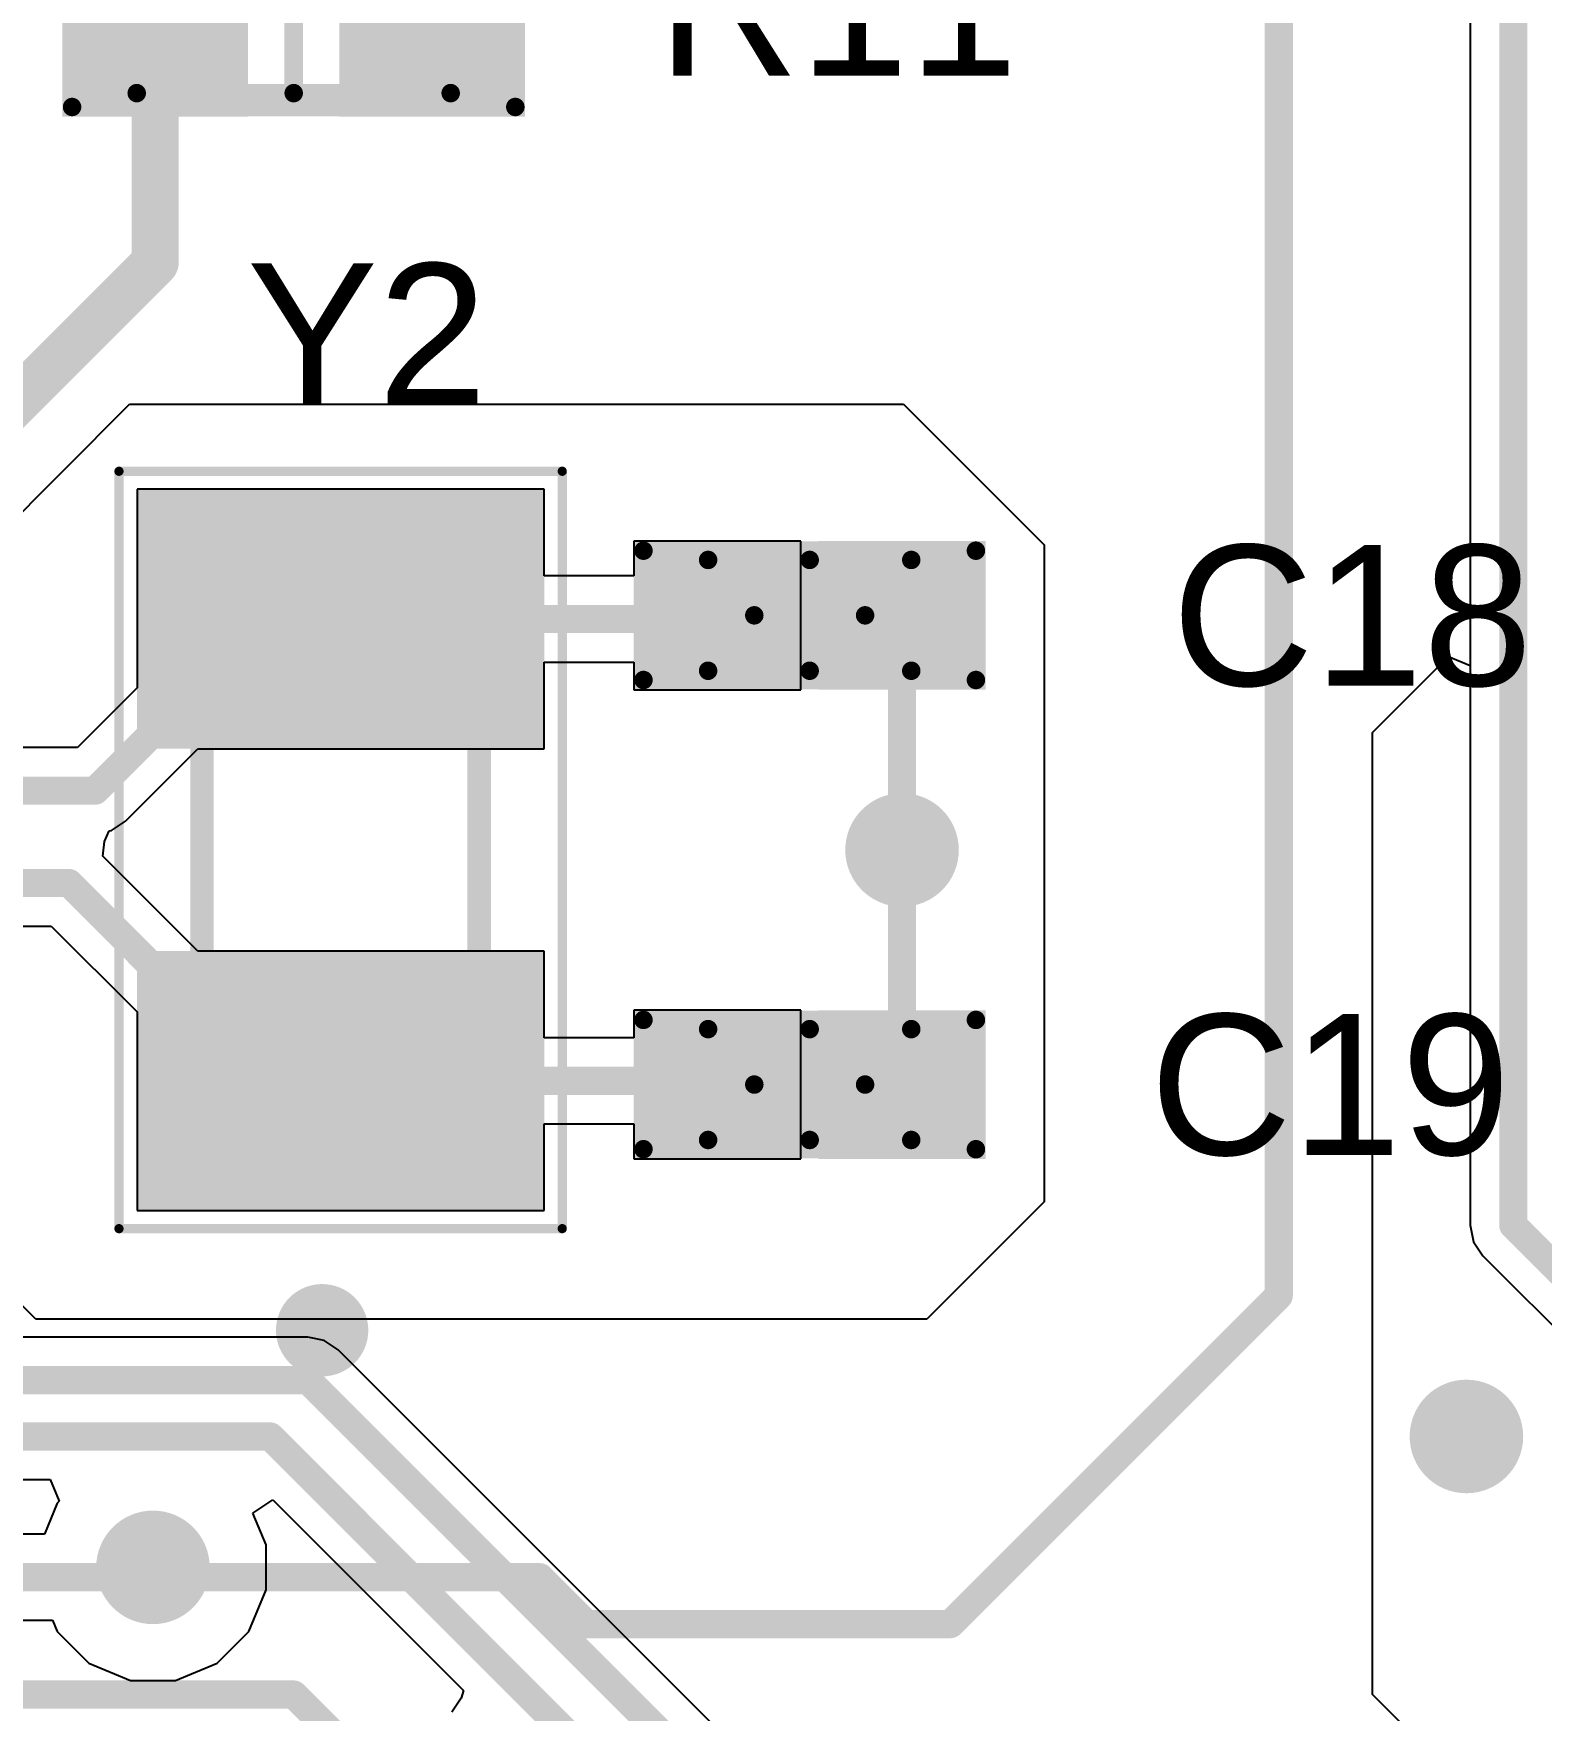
# Model space of a CAD drawing. Header units: millimetres. Extents: x -0.02 to 3.95, y -0.02 to 3.95.
# Drawn here: x 1.3345 to 1.656, y 2.1116 to 2.469 of the extents above; entities that cross this region are included whole.
import ezdxf

# ---------------------------------------------------------------- set-up
doc = ezdxf.new("R2010")
doc.units = ezdxf.units.MM
doc.header["$MEASUREMENT"] = 0
for name, color, linetype in [('BottomLayer', 5, 'Continuous'), ('InternalPlane1', 76, 'Continuous'), ('InternalPlane2', 16, 'Continuous'), ('Mechanical13', 56, 'Continuous'), ('Mechanical15', 56, 'Continuous'), ('TopLayer', 1, 'Continuous'), ('TopOverlay', 2, 'Continuous'), ('TopPaste', 8, 'Continuous'), ('TopSolder', 216, 'Continuous'), ('ViaHoleLayer', 16, 'Continuous')]:
    doc.layers.add(name, color=color, linetype=linetype)
doc.styles.add('Arial', font='', dxfattribs={"height": 0.2})
doc.styles.get('Arial').set_extended_font_data('Arial')

# ---------------------------------------------------------------- blocks, each defined once
blk = doc.blocks.new('XTAL_ECS__327_9_34R_TR_58')
at = {"layer": 'TopLayer'}
for points in [[(-0.02755905000000001, -0.03740155), (-0.07086615, -0.03740155), (-0.07086615, 0.03740155), (-0.02755904999999999, 0.03740155)], [(0.07086615, -0.03740155), (0.02755904999999999, -0.03740155), (0.02755905000000001, 0.03740155), (0.07086615, 0.03740155)]]:
    blk.add_hatch(color=1, dxfattribs=at).paths.add_polyline_path(points)
at = {"layer": 'TopPaste'}
for points in [[(-0.02755905000000001, -0.03740155), (-0.07086615, -0.03740155), (-0.07086615, 0.03740155), (-0.02755904999999999, 0.03740155)], [(0.07086615, -0.03740155), (0.02755904999999999, -0.03740155), (0.02755905000000001, 0.03740155), (0.07086615, 0.03740155)]]:
    blk.add_hatch(color=8, dxfattribs=at).paths.add_polyline_path(points)
at = {"layer": 'TopSolder'}
for points in [[(-0.02155905000000001, -0.04340155), (-0.07686615, -0.04340155), (-0.07686615, 0.04340155), (-0.02155904999999999, 0.04340155)], [(0.07686615, -0.04340155), (0.02155904999999999, -0.04340155), (0.02155905000000001, 0.04340155), (0.07686615, 0.04340155)]]:
    blk.add_hatch(color=216, dxfattribs=at).paths.add_polyline_path(points)
at = {"layer": 'Mechanical13', "const_width": 0.005}
for points in [[(-0.0629921, 0.0295276), (-0.0629921, -0.0295276)], [(-0.0629921, 0.0295276), (0.0629921, 0.0295276)], [(0.0629921, 0.0295276), (0.0629921, -0.0295276)], [(-0.0629921, -0.0295276), (0.0629921, -0.0295276)]]:
    blk.add_lwpolyline(points, dxfattribs=at)
at = {"layer": 'Mechanical13'}
for points, const_width in [([(-0.0642421, 0.0295276, 1), (-0.0617421, 0.0295276, 1)], 0.0025), ([(-0.0642421, 0.0295276, 1), (-0.0617421, 0.0295276, 1)], 0.0025), ([(0.0617421, 0.0295276, 1), (0.0642421, 0.0295276, 1)], 0.0025), ([(0.0617421, 0.0295276, 1), (0.0642421, 0.0295276, 1)], 0.0025), ([(-0.0984252, 0.003937, 1), (-0.1062992, 0.003937, 1)], 0.011811), ([(-0.1092519, 0.003937, 1), (-0.1033465, 0.003937, 1)], 0.0059055), ([(-0.1013779, 0.003937, 1), (-0.0954725, 0.003937, 1)], 0.0059055), ([(-0.0642421, -0.0295276, 1), (-0.0617421, -0.0295276, 1)], 0.0025), ([(-0.0642421, -0.0295276, 1), (-0.0617421, -0.0295276, 1)], 0.0025), ([(0.0617421, -0.0295276, 1), (0.0642421, -0.0295276, 1)], 0.0025), ([(0.0617421, -0.0295276, 1), (0.0642421, -0.0295276, 1)], 0.0025)]:
    blk.add_lwpolyline(points, format="xyb", close=True, dxfattribs=dict(at, const_width=const_width))
at = {"layer": 'Mechanical15', "const_width": 0.0019685}
for points in [[(-0.0807087, 0.0472441), (0.0807087, 0.0472441)], [(-0.0807087, 0.0472441), (-0.0807087, -0.0472441)], [(0.0807087, 0.0472441), (0.0807087, -0.0472441)], [(-0.0807087, -0.0472441), (0.0807087, -0.0472441)]]:
    blk.add_lwpolyline(points, dxfattribs=at)
at = {"layer": 'Mechanical15', "const_width": 0.0009842}
for points in [[(-0.0812008, 0.0472441, 1), (-0.0802166, 0.0472441, 1)], [(-0.0812008, 0.0472441, 1), (-0.0802166, 0.0472441, 1)], [(0.0802166, 0.0472441, 1), (0.0812008, 0.0472441, 1)], [(0.0802166, 0.0472441, 1), (0.0812008, 0.0472441, 1)], [(-0.0812008, -0.0472441, 1), (-0.0802166, -0.0472441, 1)], [(-0.0812008, -0.0472441, 1), (-0.0802166, -0.0472441, 1)], [(0.0802166, -0.0472441, 1), (0.0812008, -0.0472441, 1)], [(0.0802166, -0.0472441, 1), (0.0812008, -0.0472441, 1)]]:
    blk.add_lwpolyline(points, format="xyb", close=True, dxfattribs=at)
at = {"layer": 'TopOverlay'}
for points, const_width in [([(-0.0984252, 0.003937, 1), (-0.1062992, 0.003937, 1)], 0.011811), ([(-0.1092519, 0.003937, 1), (-0.1033465, 0.003937, 1)], 0.0059055), ([(-0.1013779, 0.003937, 1), (-0.0954725, 0.003937, 1)], 0.0059055)]:
    blk.add_lwpolyline(points, format="xyb", close=True, dxfattribs=dict(at, const_width=const_width))
blk = doc.blocks.new('J1_0603_74')
at = {"layer": 'TopLayer'}
for points in [[(-0.04330705, -0.01771645), (-0.04330705, 0.01771665), (-0.01574795, 0.01771665), (-0.01574795, -0.01771645)], [(0.01574805, -0.01771645), (0.01574805, 0.01771665), (0.04330715, 0.01771665), (0.04330715, -0.01771645)]]:
    blk.add_hatch(color=1, dxfattribs=at).paths.add_polyline_path(points)
at = {"layer": 'TopPaste'}
for points in [[(-0.04330705, -0.01771645), (-0.04330705, 0.01771665), (-0.01574795, 0.01771665), (-0.01574795, -0.01771645)], [(0.01574805, -0.01771645), (0.01574805, 0.01771665), (0.04330715, 0.01771665), (0.04330715, -0.01771645)]]:
    blk.add_hatch(color=8, dxfattribs=at).paths.add_polyline_path(points)
at = {"layer": 'TopSolder'}
for points in [[(-0.04930705, -0.02371645), (-0.04930705, 0.02371665), (-0.00974795, 0.02371665), (-0.00974795, -0.02371645)], [(0.00974805, -0.02371645), (0.00974805, 0.02371665), (0.04930715, 0.02371665), (0.04930715, -0.02371645)]]:
    blk.add_hatch(color=216, dxfattribs=at).paths.add_polyline_path(points)
at = {"layer": 'Mechanical13', "const_width": 0.003937}
for points in [[(-0.0334645, 0.0187009), (-0.0334645, -0.0187007)], [(0.0334646, 0.0187009), (-0.0334645, 0.0187009)], [(0.0334646, 0.0187009), (0.0334646, -0.0187007)], [(0.0334646, -0.0187007), (-0.0334645, -0.0187007)]]:
    blk.add_lwpolyline(points, dxfattribs=at)
at = {"layer": 'Mechanical13', "const_width": 0.0019685}
for points in [[(-0.0344487, 0.0187009, 1), (-0.0324803, 0.0187009, 1)], [(-0.0344487, 0.0187009, 1), (-0.0324803, 0.0187009, 1)], [(0.0324804, 0.0187009, 1), (0.0344488, 0.0187009, 1)], [(0.0324804, 0.0187009, 1), (0.0344488, 0.0187009, 1)], [(-0.0344487, -0.0187007, 1), (-0.0324803, -0.0187007, 1)], [(-0.0344487, -0.0187007, 1), (-0.0324803, -0.0187007, 1)], [(0.0324804, -0.0187007, 1), (0.0344488, -0.0187007, 1)], [(0.0324804, -0.0187007, 1), (0.0344488, -0.0187007, 1)]]:
    blk.add_lwpolyline(points, format="xyb", close=True, dxfattribs=at)
at = {"layer": 'Mechanical15', "const_width": 0.003937}
for points in [[(-0.047244, 0.0216536), (-0.047244, -0.0216535)], [(0.0472442, 0.0216536), (-0.047244, 0.0216536)], [(0.0472442, 0.0216536), (0.0472442, -0.0216535)], [(1e-07, 0.0187009), (1e-07, -0.0187007)], [(0.0187008, 1e-07), (-0.0187007, 1e-07)], [(0.0472442, -0.0216535), (-0.047244, -0.0216535)]]:
    blk.add_lwpolyline(points, dxfattribs=at)
at = {"layer": 'Mechanical15', "const_width": 0.0019685}
for points in [[(-0.0482282, 0.0216536, 1), (-0.0462598, 0.0216536, 1)], [(-0.0482282, 0.0216536, 1), (-0.0462598, 0.0216536, 1)], [(0.04626, 0.0216536, 1), (0.0482284, 0.0216536, 1)], [(0.04626, 0.0216536, 1), (0.0482284, 0.0216536, 1)], [(-0.0009841, 0.0187009, 1), (0.0009843, 0.0187009, 1)], [(-0.0196849, 1e-07, 1), (-0.0177165, 1e-07, 1)], [(0.0177166, 1e-07, 1), (0.019685, 1e-07, 1)], [(-0.0009841, -0.0187007, 1), (0.0009843, -0.0187007, 1)], [(-0.0482282, -0.0216535, 1), (-0.0462598, -0.0216535, 1)], [(-0.0482282, -0.0216535, 1), (-0.0462598, -0.0216535, 1)], [(0.04626, -0.0216535, 1), (0.0482284, -0.0216535, 1)], [(0.04626, -0.0216535, 1), (0.0482284, -0.0216535, 1)]]:
    blk.add_lwpolyline(points, format="xyb", close=True, dxfattribs=at)
blk = doc.blocks.new('0402_94')
at = {"layer": 'TopLayer'}
for points in [[(-0.031496, -0.0098424), (-0.031496, 0.0098426), (-0.007874, 0.0098426), (-0.007874, -0.0098424)], [(0.0078741, -0.0098424), (0.0078741, 0.0098426), (0.0314961, 0.0098426), (0.0314961, -0.0098424)]]:
    blk.add_hatch(color=1, dxfattribs=at).paths.add_polyline_path(points)
at = {"layer": 'TopPaste'}
for points in [[(-0.031496, -0.0098424), (-0.031496, 0.0098426), (-0.007874, 0.0098426), (-0.007874, -0.0098424)], [(0.0078741, -0.0098424), (0.0078741, 0.0098426), (0.0314961, 0.0098426), (0.0314961, -0.0098424)]]:
    blk.add_hatch(color=8, dxfattribs=at).paths.add_polyline_path(points)
at = {"layer": 'TopSolder'}
for points in [[(-0.037496, -0.0158424), (-0.037496, 0.0158426), (-0.001874, 0.0158426), (-0.001874, -0.0158424)], [(0.0018741, -0.0158424), (0.0018741, 0.0158426), (0.0374961, 0.0158426), (0.0374961, -0.0158424)]]:
    blk.add_hatch(color=216, dxfattribs=at).paths.add_polyline_path(points)
at = {"layer": 'Mechanical13', "const_width": 0.003937}
for points in [[(-0.0216535, 0.0118111), (0.0216536, 0.0118111)], [(-0.0216535, -0.0118109), (-0.0216535, 0.0118111)], [(0.0216536, -0.0118109), (0.0216536, 0.0118111)], [(-0.0216535, -0.0118109), (0.0216536, -0.0118109)]]:
    blk.add_lwpolyline(points, dxfattribs=at)
at = {"layer": 'Mechanical13', "const_width": 0.0019685}
for points in [[(-0.0226377, 0.0118111, 1), (-0.0206693, 0.0118111, 1)], [(-0.0226377, 0.0118111, 1), (-0.0206693, 0.0118111, 1)], [(0.0206694, 0.0118111, 1), (0.0226378, 0.0118111, 1)], [(0.0206694, 0.0118111, 1), (0.0226378, 0.0118111, 1)], [(-0.0226377, -0.0118109, 1), (-0.0206693, -0.0118109, 1)], [(-0.0226377, -0.0118109, 1), (-0.0206693, -0.0118109, 1)], [(0.0206694, -0.0118109, 1), (0.0226378, -0.0118109, 1)], [(0.0206694, -0.0118109, 1), (0.0226378, -0.0118109, 1)]]:
    blk.add_lwpolyline(points, format="xyb", close=True, dxfattribs=at)
at = {"layer": 'Mechanical15', "const_width": 0.003937}
for points in [[(-0.035433, 0.0137796), (0.0354331, 0.0137796)], [(-0.035433, -0.0137794), (-0.035433, 0.0137796)], [(0.0354331, -0.0137794), (0.0354331, 0.0137796)], [(0, -0.0118109), (0, 0.0118111)], [(-0.011811, 1e-07), (0.0118111, 1e-07)], [(-0.035433, -0.0137794), (0.0354331, -0.0137794)]]:
    blk.add_lwpolyline(points, dxfattribs=at)
at = {"layer": 'Mechanical15', "const_width": 0.0019685}
for points in [[(-0.0364172, 0.0137796, 1), (-0.0344488, 0.0137796, 1)], [(-0.0364172, 0.0137796, 1), (-0.0344488, 0.0137796, 1)], [(0.0344489, 0.0137796, 1), (0.0364173, 0.0137796, 1)], [(0.0344489, 0.0137796, 1), (0.0364173, 0.0137796, 1)], [(-0.0009842, 0.0118111, 1), (0.0009842, 0.0118111, 1)], [(-0.0127952, 1e-07, 1), (-0.0108268, 1e-07, 1)], [(0.0108269, 1e-07, 1), (0.0127953, 1e-07, 1)], [(-0.0009842, -0.0118109, 1), (0.0009842, -0.0118109, 1)], [(-0.0364172, -0.0137794, 1), (-0.0344488, -0.0137794, 1)], [(-0.0364172, -0.0137794, 1), (-0.0344488, -0.0137794, 1)], [(0.0344489, -0.0137794, 1), (0.0364173, -0.0137794, 1)], [(0.0344489, -0.0137794, 1), (0.0364173, -0.0137794, 1)]]:
    blk.add_lwpolyline(points, format="xyb", close=True, dxfattribs=at)
blk = doc.blocks.new('0402_100')
at = {"layer": 'TopLayer'}
for points in [[(-0.031496, -0.009842400000000001), (-0.031496, 0.009842599999999998), (-0.007874, 0.009842600000000002), (-0.007873999999999999, -0.009842399999999998)], [(0.007874100000000002, -0.009842400000000001), (0.007874099999999998, 0.009842599999999998), (0.0314961, 0.009842600000000002), (0.0314961, -0.009842399999999998)]]:
    blk.add_hatch(color=1, dxfattribs=at).paths.add_polyline_path(points)
at = {"layer": 'TopPaste'}
for points in [[(-0.031496, -0.009842400000000001), (-0.031496, 0.009842599999999998), (-0.007874, 0.009842600000000002), (-0.007873999999999999, -0.009842399999999998)], [(0.007874100000000002, -0.009842400000000001), (0.007874099999999998, 0.009842599999999998), (0.0314961, 0.009842600000000002), (0.0314961, -0.009842399999999998)]]:
    blk.add_hatch(color=8, dxfattribs=at).paths.add_polyline_path(points)
at = {"layer": 'TopSolder'}
for points in [[(-0.037496, -0.0158424), (-0.037496, 0.0158426), (-0.001874000000000003, 0.0158426), (-0.001873999999999997, -0.0158424)], [(0.001874100000000003, -0.0158424), (0.001874099999999997, 0.0158426), (0.0374961, 0.0158426), (0.0374961, -0.0158424)]]:
    blk.add_hatch(color=216, dxfattribs=at).paths.add_polyline_path(points)
at = {"layer": 'Mechanical13', "const_width": 0.003937}
for points in [[(-0.0216535, 0.0118111), (0.0216536, 0.0118111)], [(-0.0216535, -0.0118109), (-0.0216535, 0.0118111)], [(0.0216536, -0.0118109), (0.0216536, 0.0118111)], [(-0.0216535, -0.0118109), (0.0216536, -0.0118109)]]:
    blk.add_lwpolyline(points, dxfattribs=at)
at = {"layer": 'Mechanical13', "const_width": 0.0019685}
for points in [[(-0.0226377, 0.0118111, 1), (-0.0206693, 0.0118111, 1)], [(-0.0226377, 0.0118111, 1), (-0.0206693, 0.0118111, 1)], [(0.0206694, 0.0118111, 1), (0.0226378, 0.0118111, 1)], [(0.0206694, 0.0118111, 1), (0.0226378, 0.0118111, 1)], [(-0.0226377, -0.0118109, 1), (-0.0206693, -0.0118109, 1)], [(-0.0226377, -0.0118109, 1), (-0.0206693, -0.0118109, 1)], [(0.0206694, -0.0118109, 1), (0.0226378, -0.0118109, 1)], [(0.0206694, -0.0118109, 1), (0.0226378, -0.0118109, 1)]]:
    blk.add_lwpolyline(points, format="xyb", close=True, dxfattribs=at)
at = {"layer": 'Mechanical15', "const_width": 0.003937}
for points in [[(-0.035433, 0.0137796), (0.0354331, 0.0137796)], [(-0.035433, -0.0137794), (-0.035433, 0.0137796)], [(0.0354331, -0.0137794), (0.0354331, 0.0137796)], [(0, -0.0118109), (0, 0.0118111)], [(-0.011811, 1e-07), (0.0118111, 1e-07)], [(-0.035433, -0.0137794), (0.0354331, -0.0137794)]]:
    blk.add_lwpolyline(points, dxfattribs=at)
at = {"layer": 'Mechanical15', "const_width": 0.0019685}
for points in [[(-0.0364172, 0.0137796, 1), (-0.0344488, 0.0137796, 1)], [(-0.0364172, 0.0137796, 1), (-0.0344488, 0.0137796, 1)], [(0.0344489, 0.0137796, 1), (0.0364173, 0.0137796, 1)], [(0.0344489, 0.0137796, 1), (0.0364173, 0.0137796, 1)], [(-0.0009842, 0.0118111, 1), (0.0009842, 0.0118111, 1)], [(-0.0127952, 1e-07, 1), (-0.0108268, 1e-07, 1)], [(0.0108269, 1e-07, 1), (0.0127953, 1e-07, 1)], [(-0.0009842, -0.0118109, 1), (0.0009842, -0.0118109, 1)], [(-0.0364172, -0.0137794, 1), (-0.0344488, -0.0137794, 1)], [(-0.0364172, -0.0137794, 1), (-0.0344488, -0.0137794, 1)], [(0.0344489, -0.0137794, 1), (0.0364173, -0.0137794, 1)], [(0.0344489, -0.0137794, 1), (0.0364173, -0.0137794, 1)]]:
    blk.add_lwpolyline(points, format="xyb", close=True, dxfattribs=at)

msp = doc.modelspace()

# ---------------------------------------------------------------- hatches: boundary and pattern name
at = {"layer": 'BottomLayer'}
h = msp.add_hatch(color=5, dxfattribs=at)
edge = h.paths.add_edge_path()
edge.add_arc((1.5196851, 2.2950001), 0.0121025, 0, 360)
h = msp.add_hatch(color=5, dxfattribs=at)
edge = h.paths.add_edge_path()
edge.add_arc((1.64, 2.17), 0.0121025, 0, 360)
h = msp.add_hatch(color=5, dxfattribs=at)
edge = h.paths.add_edge_path()
edge.add_arc((1.36, 2.1421025), 0.0121025, 0, 360)
at = {"layer": 'InternalPlane1'}
h = msp.add_hatch(color=76, dxfattribs=at)
edge = h.paths.add_edge_path()
edge.add_arc((1.36, 2.1421025), 0.0121023, 0, 360)
at = {"layer": 'InternalPlane2'}
h = msp.add_hatch(color=16, dxfattribs=at)
edge = h.paths.add_edge_path()
edge.add_arc((1.5196851, 2.2950001), 0.0121023, 0, 360)
h = msp.add_hatch(color=16, dxfattribs=at)
edge = h.paths.add_edge_path()
edge.add_arc((1.64, 2.17), 0.0121023, 0, 360)
h = msp.add_hatch(color=16, dxfattribs=at)
edge = h.paths.add_edge_path()
edge.add_arc((1.36, 2.1421025), 0.0121023, 0, 360)
at = {"layer": 'TopLayer'}
h = msp.add_hatch(color=1, dxfattribs=at)
edge = h.paths.add_edge_path()
edge.add_arc((1.5196851, 2.2950001), 0.0121025, 0, 360)
h = msp.add_hatch(color=1, dxfattribs=at)
edge = h.paths.add_edge_path()
edge.add_arc((1.64, 2.17), 0.0121025, 0, 360)
h = msp.add_hatch(color=1, dxfattribs=at)
edge = h.paths.add_edge_path()
edge.add_arc((1.36, 2.1421025), 0.0121025, 0, 360)
at = {"layer": 'ViaHoleLayer'}
h = msp.add_hatch(color=16, dxfattribs=at)
edge = h.paths.add_edge_path()
edge.add_arc((1.5196851, 2.2950001), 0.0061023, 0, 360)
h = msp.add_hatch(color=16, dxfattribs=at)
edge = h.paths.add_edge_path()
edge.add_arc((1.64, 2.17), 0.0061023, 0, 360)
h = msp.add_hatch(color=16, dxfattribs=at)
edge = h.paths.add_edge_path()
edge.add_arc((1.36, 2.1421025), 0.0061023, 0, 360)

# ---------------------------------------------------------------- linework, layer by layer
at = {"layer": 'BottomLayer'}
for p, q in [((1.6408237, 2.5792285), (1.6408237, 2.215)), ((1.62, 2.32), (1.6362043, 2.3362043)), ((1.6362043, 2.3362043), (1.6408237, 2.3342908)), ((1.6408237, 2.3342908), (1.6408237, 2.215)), ((1.62, 2.115), (1.62, 2.32)), ((1.6408237, 2.215), (1.6415222, 2.2114884)), ((1.6408237, 2.215), (1.6415222, 2.2114884)), ((1.6415222, 2.2114884), (1.6435114, 2.2085114)), ((1.6415222, 2.2114884), (1.6435114, 2.2085114)), ((1.6435114, 2.2085114), (1.7985114, 2.0535114)), ((1.6435114, 2.2085114), (1.7985114, 2.0535114)), ((1.393, 2.1911763), (1.157, 2.1911763)), ((1.3965116, 2.1904778), (1.393, 2.1911763)), ((1.3994886, 2.1884886), (1.3965116, 2.1904778)), ((1.607801, 1.9801763), (1.3994886, 2.1884886)), ((1.1708009, 2.1608237), (1.3381022, 2.1608237)), ((1.3381022, 2.1608237), (1.3400157, 2.1562043)), ((1.3395669, 2.1557555), (1.3368417, 2.1491763)), ((1.3400157, 2.1562043), (1.3395669, 2.1557555)), ((1.3813077, 2.1536441), (1.3855465, 2.1564764)), ((1.3855465, 2.1564764), (1.4261984, 2.1158244)), ((1.3841025, 2.1468968), (1.3813077, 2.1536441)), ((1.3368417, 2.1491763), (1.185, 2.1491763)), ((1.3841025, 2.1373082), (1.3841025, 2.1468968)), ((1.3804331, 2.1284495), (1.3841025, 2.1373082)), ((1.1888009, 2.1308237), (1.3385835, 2.1308237)), ((1.3385835, 2.1308237), (1.3395669, 2.1284495)), ((1.3395669, 2.1284495), (1.346347, 2.1216694)), ((1.373653, 2.1216694), (1.3804331, 2.1284495)), ((1.346347, 2.1216694), (1.3552057, 2.118)), ((1.3647943, 2.118), (1.373653, 2.1216694)), ((1.3552057, 2.118), (1.3647943, 2.118)), ((1.4261984, 2.1158244), (1.425705, 2.1142012)), ((1.425705, 2.1142012), (1.4237468, 2.111205)), ((1.73, 2.005), (1.62, 2.115))]:
    msp.add_line(p, q, dxfattribs=at)
at = {"layer": 'BottomLayer', "const_width": 0.006}
for points in [[(1.65, 2.215), (1.65, 2.5830294)], [(1.65, 2.215), (1.805, 2.06)], [(1.157, 2.182), (1.393, 2.182)], [(1.393, 2.182), (1.604, 1.971)], [(1.167, 2.17), (1.3850001, 2.17)], [(1.3850001, 2.17), (1.5960001, 1.959)], [(1.3578975, 2.14), (1.36, 2.1421025)], [(1.185, 2.14), (1.3578975, 2.14)]]:
    msp.add_lwpolyline(points, dxfattribs=at)
at = {"layer": 'BottomLayer', "const_width": 0.003}
for points in [[(1.6485, 2.215, 1), (1.6515, 2.215, 1)], [(1.6485, 2.215, 1), (1.6515, 2.215, 1)], [(1.3915, 2.182, 1), (1.3945, 2.182, 1)], [(1.3915, 2.182, 1), (1.3945, 2.182, 1)], [(1.3835001, 2.17, 1), (1.3865001, 2.17, 1)], [(1.3835001, 2.17, 1), (1.3865001, 2.17, 1)], [(1.3585, 2.1421025, 1), (1.3615, 2.1421025, 1)], [(1.3563975, 2.14, 1), (1.3593975, 2.14, 1)], [(1.3563975, 2.14, 1), (1.3593975, 2.14, 1)]]:
    msp.add_lwpolyline(points, format="xyb", close=True, dxfattribs=at)
at = {"layer": 'TopLayer'}
for p, q in [((1.2923227, 2.3273226), (1.355, 2.39)), ((1.355, 2.39), (1.52, 2.39)), ((1.52, 2.39), (1.55, 2.36)), ((1.4434015, 2.3718661), (1.3565985, 2.3718661)), ((1.3565985, 2.3718661), (1.3565985, 2.3295363)), ((1.4434015, 2.3533889), (1.4434015, 2.3718661)), ((1.498126, 2.3608426), (1.462504, 2.3608426)), ((1.462504, 2.3608426), (1.462504, 2.3533889)), ((1.498126, 2.3291576), (1.498126, 2.3608426)), ((1.55, 2.36), (1.55, 2.22)), ((1.462504, 2.3533889), (1.4434015, 2.3533889)), ((1.4434015, 2.3165591), (1.4434015, 2.3350363)), ((1.4434015, 2.3350363), (1.462504, 2.3350363)), ((1.462504, 2.3350363), (1.462504, 2.3291576)), ((1.3565985, 2.3295363), (1.3438762, 2.316814)), ((1.462504, 2.3291576), (1.498126, 2.3291576)), ((1.3438762, 2.316814), (1.2934049, 2.316814)), ((1.3541657, 2.3011491), (1.3695757, 2.3165591)), ((1.3695757, 2.3165591), (1.4434015, 2.3165591)), ((1.3496616, 2.2968366), (1.3506682, 2.2990564)), ((1.3506682, 2.2990564), (1.3511887, 2.2991599)), ((1.3511887, 2.2991599), (1.3541657, 2.3011491)), ((1.3493253, 2.2936913), (1.3496616, 2.2968366)), ((1.3695757, 2.2734409), (1.3493253, 2.2936913)), ((1.2934049, 2.2787764), (1.3382858, 2.2787764)), ((1.3382858, 2.2787764), (1.3565985, 2.2604637)), ((1.4434015, 2.2734409), (1.3695757, 2.2734409)), ((1.4434015, 2.2549637), (1.4434015, 2.2734409)), ((1.3565985, 2.2604637), (1.3565985, 2.2181339)), ((1.498126, 2.2608426), (1.462504, 2.2608426)), ((1.462504, 2.2608426), (1.462504, 2.2549637)), ((1.498126, 2.2291576), (1.498126, 2.2608426)), ((1.462504, 2.2549637), (1.4434015, 2.2549637)), ((1.4434015, 2.2181339), (1.4434015, 2.2366111)), ((1.4434015, 2.2366111), (1.462504, 2.2366111)), ((1.462504, 2.2366111), (1.462504, 2.2291576)), ((1.462504, 2.2291576), (1.498126, 2.2291576)), ((1.55, 2.22), (1.525, 2.195)), ((1.3565985, 2.2181339), (1.4434015, 2.2181339)), ((1.335, 2.195), (1.32, 2.21)), ((1.525, 2.195), (1.335, 2.195))]:
    msp.add_line(p, q, dxfattribs=at)
for points, const_width in [([(1.6, 2.2), (1.6, 2.53)], 0.006), ([(1.3604724, 2.4201573), (1.3604724, 2.4749999)], 0.01), ([(1.2873229, 2.3470078), (1.3604724, 2.4201573)], 0.01), ([(1.3476771, 2.3076377), (1.384252, 2.3442126)], 0.006), ([(1.384252, 2.3442126), (1.4, 2.3442126)], 0.006), ([(1.4, 2.3442126), (1.4795275, 2.3442126)], 0.006), ([(1.4795275, 2.3442126), (1.480315, 2.3450001)], 0.006), ([(1.5196851, 2.2450001), (1.5196851, 2.3450001)], 0.006), ([(1.2618898, 2.3076377), (1.3476771, 2.3076377)], 0.006), ([(1.2618898, 2.2879527), (1.3420867, 2.2879527)], 0.006), ([(1.3420867, 2.2879527), (1.384252, 2.2457874)], 0.006), ([(1.384252, 2.2457874), (1.4, 2.2457874)], 0.006), ([(1.4, 2.2457874), (1.4795277, 2.2457874)], 0.006), ([(1.4795277, 2.2457874), (1.480315, 2.2450001)], 0.006), ([(1.53, 2.13), (1.6, 2.2)], 0.006), ([(1.36, 2.1421025), (1.3621025, 2.14)], 0.006), ([(1.3621025, 2.14), (1.4424632, 2.14)], 0.006), ([(1.4424632, 2.14), (1.4524632, 2.13)], 0.006), ([(1.4524632, 2.13), (1.53, 2.13)], 0.006), ([(1.2927328, 2.115), (1.3900005, 2.115)], 0.006), ([(1.3900005, 2.115), (1.417898, 2.0871025)], 0.006)]:
    msp.add_lwpolyline(points, dxfattribs=dict(at, const_width=const_width))
for points, const_width in [([(1.3579724, 2.4201573, 1), (1.3629724, 2.4201573, 1)], 0.005), ([(1.3579724, 2.4201573, 1), (1.3629724, 2.4201573, 1)], 0.005), ([(1.382752, 2.3442126, 1), (1.385752, 2.3442126, 1)], 0.003), ([(1.382752, 2.3442126, 1), (1.385752, 2.3442126, 1)], 0.003), ([(1.3985, 2.3442126, 1), (1.4015, 2.3442126, 1)], 0.003), ([(1.3985, 2.3442126, 1), (1.4015, 2.3442126, 1)], 0.003), ([(1.4780275, 2.3442126, 1), (1.4810275, 2.3442126, 1)], 0.003), ([(1.4780275, 2.3442126, 1), (1.4810275, 2.3442126, 1)], 0.003), ([(1.478815, 2.3450001, 1), (1.481815, 2.3450001, 1)], 0.003), ([(1.5181851, 2.3450001, 1), (1.5211851, 2.3450001, 1)], 0.003), ([(1.3461771, 2.3076377, 1), (1.3491771, 2.3076377, 1)], 0.003), ([(1.3461771, 2.3076377, 1), (1.3491771, 2.3076377, 1)], 0.003), ([(1.3405867, 2.2879527, 1), (1.3435867, 2.2879527, 1)], 0.003), ([(1.3405867, 2.2879527, 1), (1.3435867, 2.2879527, 1)], 0.003), ([(1.382752, 2.2457874, 1), (1.385752, 2.2457874, 1)], 0.003), ([(1.382752, 2.2457874, 1), (1.385752, 2.2457874, 1)], 0.003), ([(1.3985, 2.2457874, 1), (1.4015, 2.2457874, 1)], 0.003), ([(1.3985, 2.2457874, 1), (1.4015, 2.2457874, 1)], 0.003), ([(1.4780277, 2.2457874, 1), (1.4810277, 2.2457874, 1)], 0.003), ([(1.4780277, 2.2457874, 1), (1.4810277, 2.2457874, 1)], 0.003), ([(1.478815, 2.2450001, 1), (1.481815, 2.2450001, 1)], 0.003), ([(1.5181851, 2.2450001, 1), (1.5211851, 2.2450001, 1)], 0.003), ([(1.5985, 2.2, 1), (1.6015, 2.2, 1)], 0.003), ([(1.5985, 2.2, 1), (1.6015, 2.2, 1)], 0.003), ([(1.3585, 2.1421025, 1), (1.3615, 2.1421025, 1)], 0.003), ([(1.3606025, 2.14, 1), (1.3636025, 2.14, 1)], 0.003), ([(1.3606025, 2.14, 1), (1.3636025, 2.14, 1)], 0.003), ([(1.4409632, 2.14, 1), (1.4439632, 2.14, 1)], 0.003), ([(1.4409632, 2.14, 1), (1.4439632, 2.14, 1)], 0.003), ([(1.4509632, 2.13, 1), (1.4539632, 2.13, 1)], 0.003), ([(1.4509632, 2.13, 1), (1.4539632, 2.13, 1)], 0.003), ([(1.5285, 2.13, 1), (1.5315, 2.13, 1)], 0.003), ([(1.5285, 2.13, 1), (1.5315, 2.13, 1)], 0.003), ([(1.3885005, 2.115, 1), (1.3915005, 2.115, 1)], 0.003), ([(1.3885005, 2.115, 1), (1.3915005, 2.115, 1)], 0.003)]:
    msp.add_lwpolyline(points, format="xyb", close=True, dxfattribs=dict(at, const_width=const_width))

# ---------------------------------------------------------------- block references
for name, p, rotation in [('J1_0603_74', (1.39, 2.475), 180), ('XTAL_ECS__327_9_34R_TR_58', (1.4, 2.295), 90), ('0402_100', (1.5, 2.345), 360)]:
    msp.add_blockref(name, p, dxfattribs=dict(rotation=rotation))
msp.add_blockref('0402_94', (1.5, 2.245))

# ---------------------------------------------------------------- texts
at = {"layer": 'TopOverlay', "style": 'Arial'}
for s, p in [('R11', (1.4675105, 2.4600049)), ('Y2', (1.3800081, 2.3900049)), ('C18', (1.5771973, 2.330005)), ('C19', (1.5725122, 2.2300049))]:
    msp.add_text(s, height=0.03, dxfattribs=at).set_placement(p)

doc.saveas('drawing.dxf')
